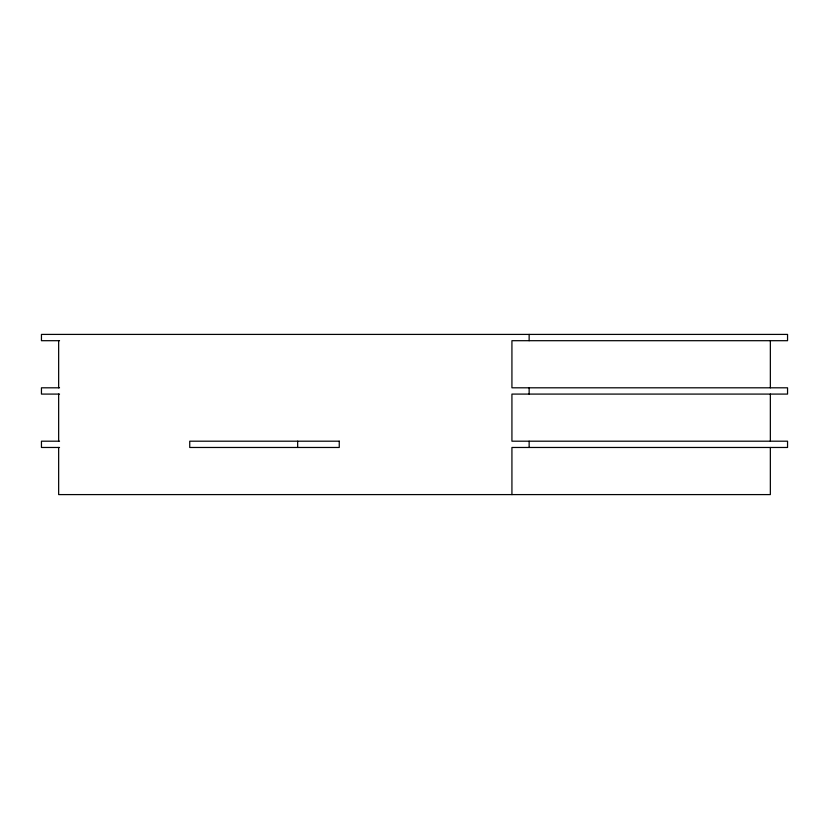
<?xml version="1.0" encoding="UTF-8"?>
<svg xmlns="http://www.w3.org/2000/svg" width="829" height="829" viewBox="0 0 829 829"><rect width="100%" height="100%" fill="white"/><g stroke="black" fill="none" stroke-linecap="round" stroke-linejoin="round"><path stroke-width="1.24" d="M59.543 340.698L41.45 340.698L41.45 334.408L787.55 334.408L787.55 340.698L511.928 340.698L511.928 387.806L787.55 387.806L787.55 394.086L511.928 394.086L511.928 441.194L787.55 441.194L787.55 447.473L511.928 447.473L511.928 494.592M59.543 387.806L41.45 387.806L41.45 394.086L59.543 394.086M59.543 441.194L41.45 441.194L41.45 447.473L59.543 447.473M770.348 340.698L770.348 387.806M770.348 394.086L770.348 441.194M770.348 447.473L770.348 494.592L58.652 494.592L58.652 447.473M529.14 334.408L529.14 340.698M529.14 387.806L529.14 394.086M529.14 441.194L529.14 447.473M297.663 441.194L297.663 447.473M58.652 340.698L58.652 387.806M58.652 394.086L58.652 441.194M339.248 441.194L189.737 441.194L189.737 447.473L339.248 447.473L339.248 441.194"/></g></svg>
